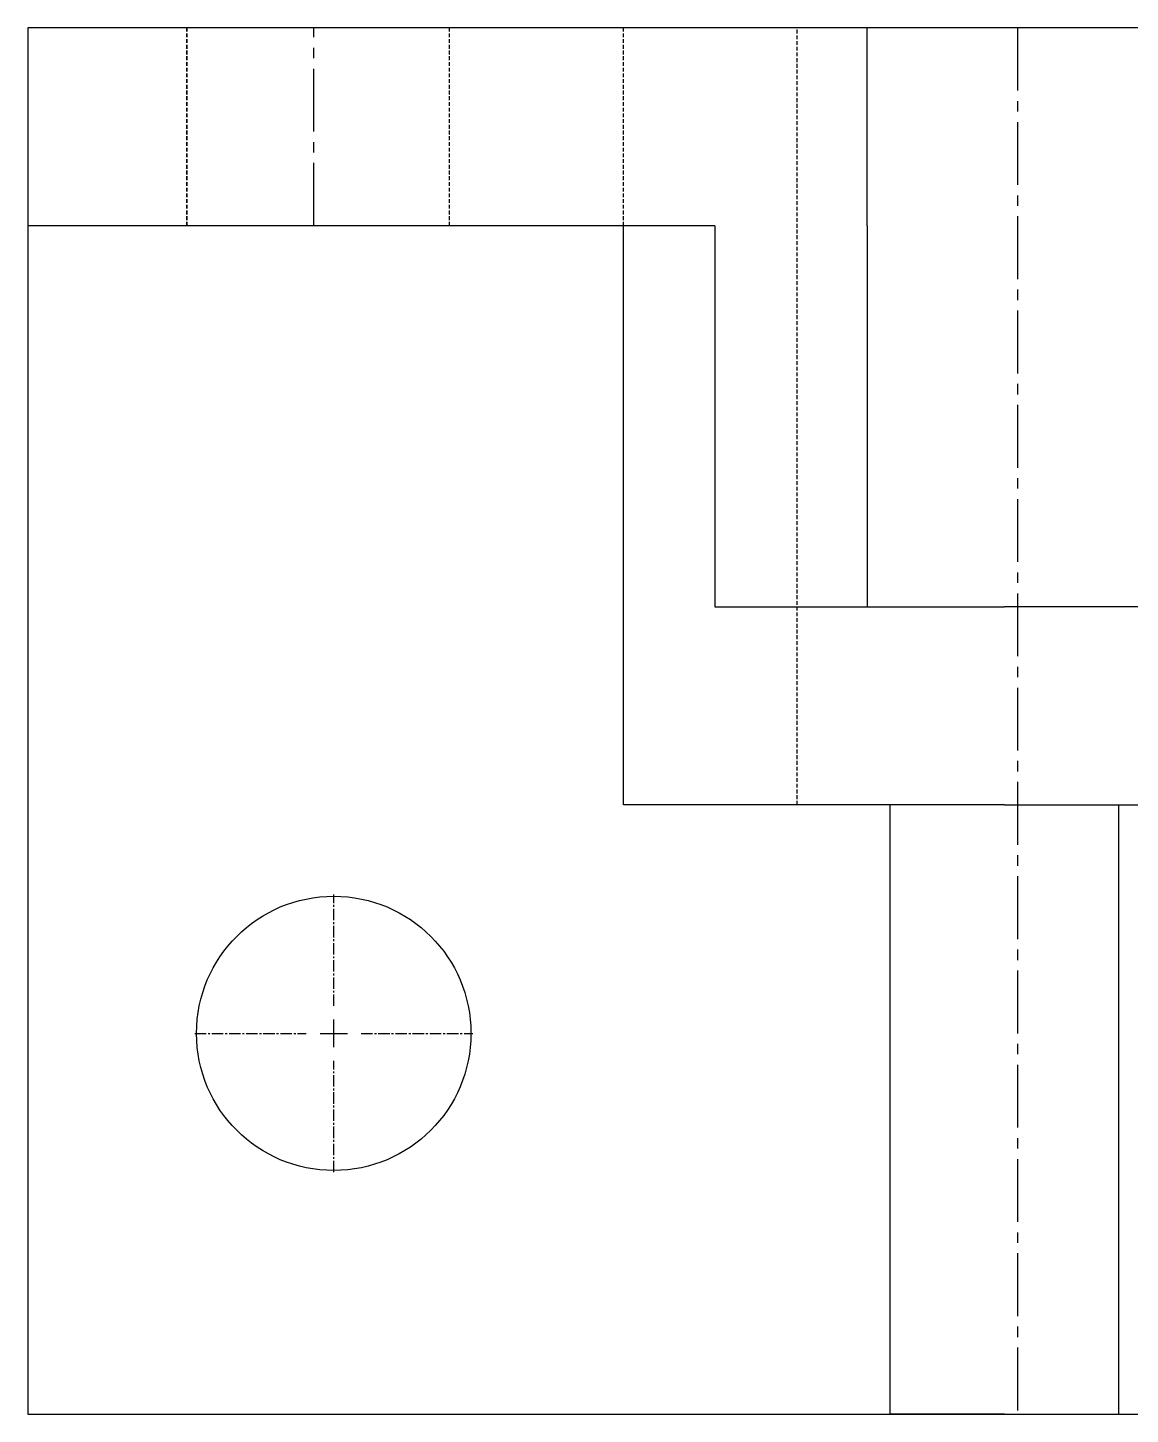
# Model space of a CAD drawing. Header units: inches. Extents: x 163 to 518, y 225 to 529.
# Drawn here: x 163.3 to 235.6, y 437.7 to 528.7 of the extents above; entities that cross this region are included whole.
import ezdxf

# ---------------------------------------------------------------- set-up
doc = ezdxf.new("R2010")
doc.units = ezdxf.units.IN
doc.header["$MEASUREMENT"] = 0
doc.linetypes.add('CENTER2', pattern=[1.125, 0.75, -0.125, 0.125, -0.125])
doc.linetypes.add('HIDDEN', pattern=[0.375, 0.25, -0.125])
doc.layers.add('Layer1', color=50, linetype='CENTER2')
doc.layers.add('Layer2', color=130, linetype='HIDDEN')

# ---------------------------------------------------------------- blocks, each defined once
blk = doc.blocks.new('*U1')
at = {"layer": 'Layer1', "color": 0, "linetype": 'CENTER2', "transparency": 16777216}
for p, q in [((0, 1.8), (0, 9.12)), ((-9.12, 0), (-1.8, 0)), ((1.8, 0), (9.12, 0)), ((0, -9.12), (0, -1.8))]:
    blk.add_line(p, q, dxfattribs=at)
at = {"layer": 'Layer1', "color": 0, "linetype": 'Continuous', "transparency": 16777216}
for p, q in [((-0.9, 0), (0.9, 0)), ((0, -0.9), (0, 0.9))]:
    blk.add_line(p, q, dxfattribs=at)

msp = doc.modelspace()

# ---------------------------------------------------------------- linework, layer by layer
for p, q in [((292.34904, 528.70008), (163.27692, 528.70008)), ((163.27692, 528.70008), (163.27692, 437.70008)), ((218.34904, 515.70008), (218.34904, 528.70008)), ((208.34904, 515.70008), (163.27692, 515.70008)), ((202.34904, 477.70008), (202.34904, 515.70008)), ((208.34904, 515.70008), (208.34904, 490.70008)), ((218.34904, 515.70008), (218.34904, 490.70008)), ((208.34904, 490.70008), (227.34904, 490.70008)), ((246.34904, 490.70008), (227.34904, 490.70008)), ((227.34904, 477.70008), (202.34904, 477.70008)), ((219.84904, 437.70008), (219.84904, 477.70008)), ((227.34904, 477.70008), (252.34904, 477.70008)), ((234.84904, 437.70008), (234.84904, 477.70008)), ((163.27692, 437.70008), (169.27845, 437.70008)), ((164.34904, 437.70008), (292.34904, 437.70008)), ((227.34904, 437.70008), (219.84904, 437.70008)), ((227.34904, 437.70008), (234.84904, 437.70008))]:
    msp.add_line(p, q)
msp.add_circle((183.34904, 462.70008), 9)
at = {"layer": 'Layer1', "ltscale": 5.5}
for p, q in [((182.04345, 515.70008), (182.04345, 528.70008)), ((228.20025, 528.70008), (228.20025, 437.70008))]:
    msp.add_line(p, q, dxfattribs=at)
at = {"layer": 'Layer2'}
for p, q in [((173.70186, 515.70008), (173.70186, 528.70008)), ((173.70186, 528.70008), (173.70186, 515.70008)), ((190.94116, 515.70008), (190.94116, 528.70008)), ((202.34904, 515.70008), (202.34904, 528.70008)), ((213.74149, 477.70008), (213.74149, 528.70008))]:
    msp.add_line(p, q, dxfattribs=at)

# ---------------------------------------------------------------- block references
at = {"layer": 'Layer1', "linetype": 'CENTER2'}
msp.add_blockref('*U1', (183.34904, 462.70008), dxfattribs=at)

doc.saveas('drawing.dxf')
